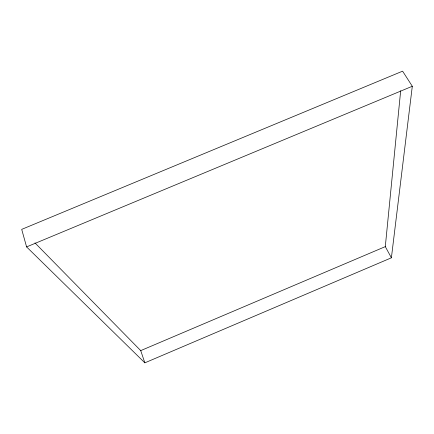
<?xml version="1.0" encoding="UTF-8"?>
<svg xmlns="http://www.w3.org/2000/svg" width="434" height="434" viewBox="0 0 434 434"><rect width="100%" height="100%" fill="white"/><g stroke="black" fill="none" stroke-linecap="round" stroke-linejoin="round"><path stroke-width="0.65" d="M391.397 257.801L412.3 86.268L402.6 71.165L21.7 229.374L26.593 246.908L144.847 362.835L391.397 257.801L385.3 246.626L400.669 90.739M34.975 242.899L140.724 350.618L385.3 246.626M26.593 246.908L412.3 86.268M140.724 350.618L144.847 362.835"/></g></svg>
